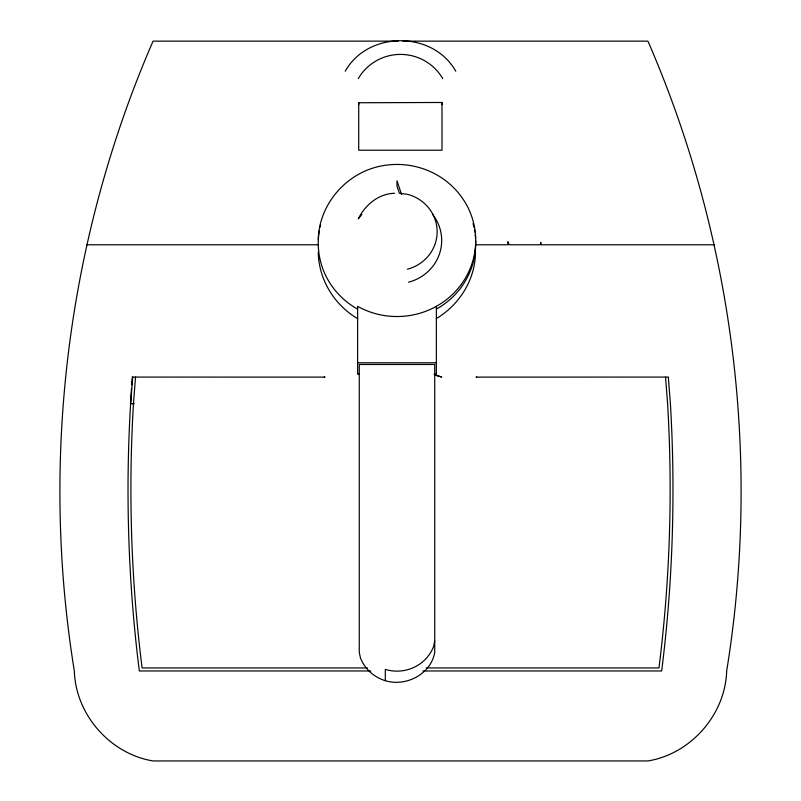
<?xml version="1.0" encoding="UTF-8"?>
<svg xmlns="http://www.w3.org/2000/svg" width="801" height="801" viewBox="0 0 801 801"><rect width="100%" height="100%" fill="white"/><g stroke="black" fill="none" stroke-linecap="round" stroke-linejoin="round"><path stroke-width="1.2" d="M358.718 104.931L358.718 102.748L441.992 102.478L441.992 150.208L358.718 150.208L358.718 102.748M441.992 104.661L441.992 102.478M131.514 388.505L130.603 403.744A1125.315 870.086 -90 0 0 139.324 670.978L370.733 670.978M131.734 384.85L132.105 378.633M132.686 377.071L130.603 403.744L134.278 403.744M135.529 377.121L133.467 403.504A1113.49 860.945 -90 0 0 142.087 667.934L367.359 667.934M398.067 41.141L153.061 41.141C67.534 237.947 39.88 459.163 74.333 670.978C75.614 714.522 110.067 753.901 153.061 760.95L647.939 760.95C690.933 753.901 725.386 714.522 726.667 670.978C761.12 459.163 733.466 237.947 647.939 41.141L402.933 41.141M434.723 641.06L433.571 646.517A38.989 37.667 0 0 1 385.311 669.406L385.311 680.7C405.847 687.068 431.058 674.192 434.723 652.354L434.723 364.485L359.259 364.485L359.259 652.354L360.41 657.811A38.989 37.667 0 0 0 385.311 680.7M345.231 71.239C367.999 30.568 433.001 30.568 455.769 71.239M361.832 214.428L358.277 218.893C365.136 204.956 378.563 193.622 394.613 193.261M436.355 318.588C460.285 304.3 476.455 277.707 475.394 249.592M476.785 377.071L476.014 377.121L668.314 377.071L670.397 403.744A1125.315 870.086 -90 0 1 661.676 670.978L422.828 670.978M359.269 374.167L357.626 374.197L357.626 306.342A78.728 76.045 0 0 0 475.043 250.413A78.728 76.045 0 0 0 376.61 167.029C342.778 175.799 317.206 208.05 318.257 243.274A78.728 76.045 0 0 0 357.626 309.136M86.798 244.786L318.067 244.786M475.994 244.786L508.064 244.786L507.864 241.682A3.554 3.264 51.9 0 0 509.907 244.786L539.924 244.786A4.175 3.845 51.9 0 0 540.805 242.443L541.055 244.786L714.202 244.786M357.626 362.783L436.355 362.783M433.962 374.167L436.355 374.167L436.355 306.342M132.045 377.071L325.046 377.121L324.215 377.071M426.182 667.934L658.963 667.934A1113.49 860.945 -90 0 0 667.593 403.504L665.531 377.121M435.013 374.898L441.741 377.071L434.553 374.908M357.626 318.628C334.257 304.951 318.718 279.549 318.257 252.345M401.611 194.593L396.986 180.796L396.986 186.162L399.369 193.261L407.379 194.283A40.16 38.788 0 0 1 437.146 231.749A40.16 38.788 0 0 1 407.379 269.216M475.674 240.811A78.728 76.045 0 0 1 436.355 309.136M318.357 239.569A78.728 76.045 0 0 1 319.309 230.878M320.04 227.204A78.728 76.045 0 0 1 320.62 224.791M473.031 223.599A78.728 76.045 0 0 1 473.942 227.204M474.442 229.647A78.728 76.045 0 0 1 474.863 232.11M475.203 234.593A78.728 76.045 0 0 1 475.554 238.328M432.45 214.197A44.696 43.174 0 0 1 408.56 282.182M358.237 78.658A48.801 48.501 0 0 1 442.763 78.658"/></g></svg>
